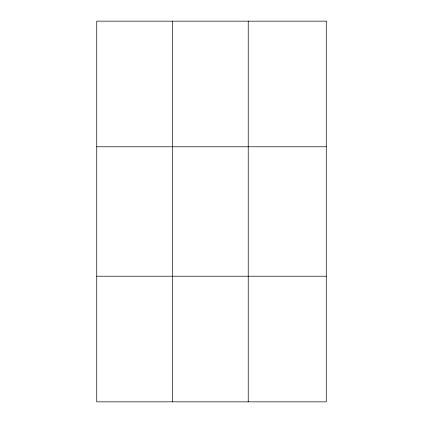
<?xml version="1.0" encoding="UTF-8"?>
<svg xmlns="http://www.w3.org/2000/svg" width="423" height="423" viewBox="0 0 423 423"><rect width="100%" height="100%" fill="white"/><g stroke="black" fill="none" stroke-linecap="round" stroke-linejoin="round"><path stroke-width="0.63" d="M172.478 401.85L172.478 21.15M248.227 401.85L248.227 21.15M96.735 146.781L326.265 146.781M96.735 276.219L326.265 276.219M326.265 21.15L326.265 401.85L96.735 401.85L96.735 21.15L326.265 21.15"/></g></svg>
